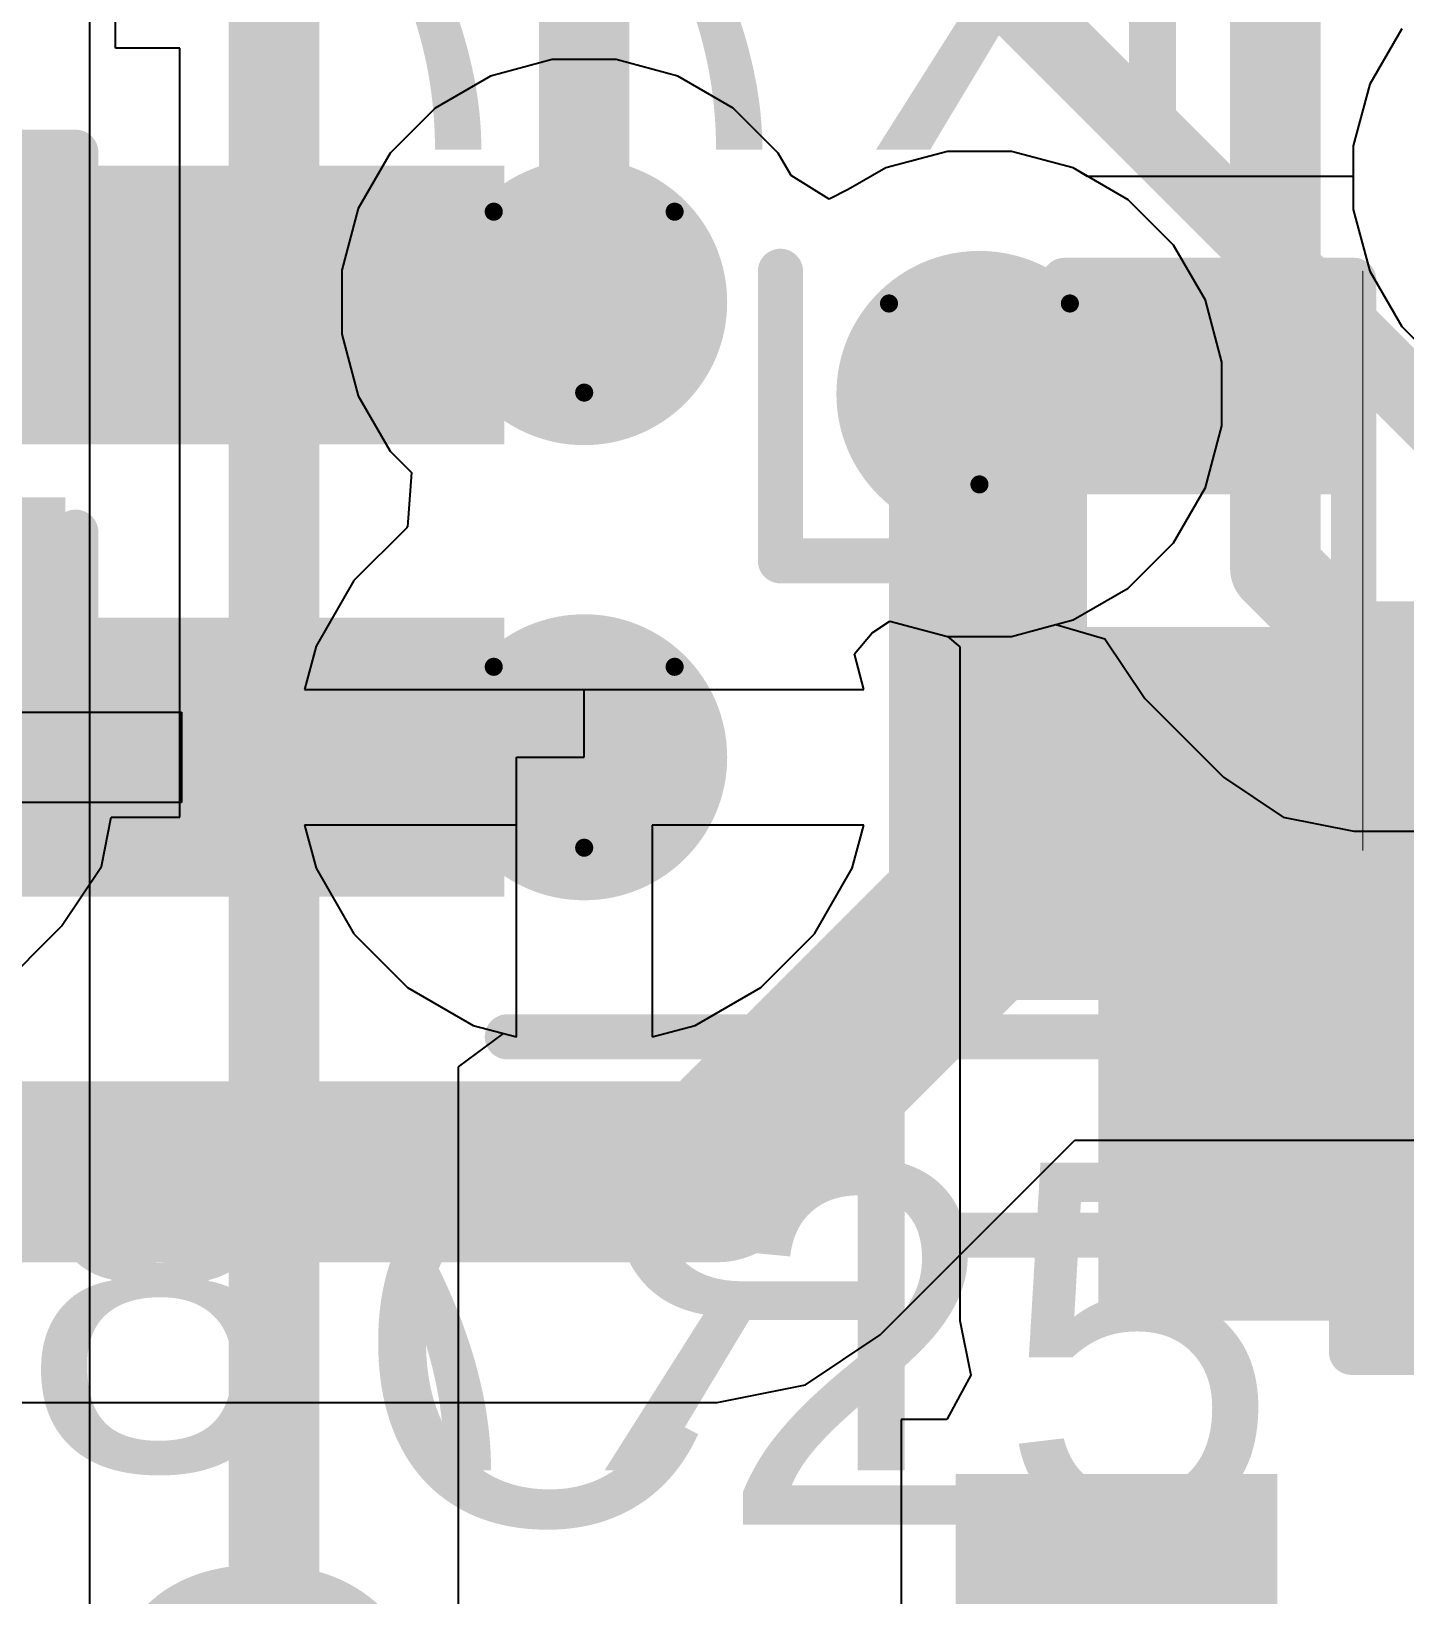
# Model space of a CAD drawing. Header units: inches. Extents: x -21 to 276, y -5 to 220.
# Drawn here: x 67.67 to 71.527, y 70.085 to 74.475 of the extents above; entities that cross this region are included whole.
import ezdxf

# ---------------------------------------------------------------- set-up
doc = ezdxf.new("R2010")
doc.units = ezdxf.units.IN
for name, color, linetype in [('Bottom Layer', 5, 'Continuous'), ('Bottom Overlay', 54, 'Continuous'), ('Bottom Paste', 16, 'Continuous'), ('Bottom Solder', 6, 'Continuous'), ('Drill Drawing', 1, 'Continuous'), ('Ground', 16, 'Continuous'), ('Power + Signal', 76, 'Continuous'), ('Top Layer', 1, 'Continuous'), ('Top Overlay', 2, 'Continuous'), ('Top Paste', 8, 'Continuous'), ('Top Solder', 216, 'Continuous'), ('Via Holes', 16, 'Continuous')]:
    doc.layers.add(name, color=color, linetype=linetype)
doc.styles.add('Arial', font='', dxfattribs={"height": 0.2})
doc.styles.get('Arial').set_extended_font_data('Arial')

# ---------------------------------------------------------------- blocks, each defined once
blk = doc.blocks.new('SOP_8_B_2')
at = {"layer": 'Bottom Layer'}
blk.add_hatch(color=5, dxfattribs=at).paths.add_polyline_path([(2.1, 2.255), (3.4, 2.255), (3.4, 1.555), (2.1, 1.555)])
at = {"layer": 'Bottom Paste'}
blk.add_hatch(color=16, dxfattribs=at).paths.add_polyline_path([(2.1, 2.255), (3.4, 2.255), (3.4, 1.555), (2.1, 1.555)])
at = {"layer": 'Bottom Solder'}
blk.add_hatch(color=6, dxfattribs=at).paths.add_polyline_path([(1.9984, 2.3566), (3.5016, 2.3566), (3.5016, 1.4534), (1.9984, 1.4534)])
blk = doc.blocks.new('SOIC_8__208______62')
at = {"layer": 'Top Layer'}
for points in [[(-4.41, -0.345), (-2.8, -0.345), (-2.8, -0.925), (-4.41, -0.925)], [(-4.41, -1.615), (-2.8, -1.615), (-2.8, -2.195), (-4.41, -2.195)]]:
    blk.add_hatch(color=1, dxfattribs=at).paths.add_polyline_path(points)
at = {"layer": 'Top Paste'}
for points in [[(-4.41, -0.345), (-2.8, -0.345), (-2.8, -0.925), (-4.41, -0.925)], [(-4.41, -1.615), (-2.8, -1.615), (-2.8, -2.195), (-4.41, -2.195)]]:
    blk.add_hatch(color=8, dxfattribs=at).paths.add_polyline_path(points)
at = {"layer": 'Top Solder'}
for points in [[(-4.5116, -0.2434), (-2.6984, -0.2434), (-2.6984, -1.0266), (-4.5116, -1.0266)], [(-4.5116, -1.5134), (-2.6984, -1.5134), (-2.6984, -2.2966), (-4.5116, -2.2966)]]:
    blk.add_hatch(color=216, dxfattribs=at).paths.add_polyline_path(points)
at = {"layer": 'Top Overlay'}
blk.add_lwpolyline([(-2.69, -2.69, 0.127, 0.127, 0), (2.69, -2.69, 0.127, 0.127, 0)], format="xyseb", dxfattribs=at)
blk.add_lwpolyline([(-2.7217, -2.69, 0.0635, 0.0635, 1), (-2.6582, -2.69, 0.0635, 0.0635, 1)], format="xyseb", close=True, dxfattribs=at)
blk = doc.blocks.new('R___0603_B_72')
at = {"layer": 'Bottom Layer'}
for points in [[(-1.143, -0.4445), (-1.143, 0.4445), (-0.381, 0.4445), (-0.381, -0.4445)], [(0.381, -0.4445), (0.381, 0.4445), (1.143, 0.4445), (1.143, -0.4445)]]:
    blk.add_hatch(color=5, dxfattribs=at).paths.add_polyline_path(points)
at = {"layer": 'Bottom Paste'}
for points in [[(-1.143, -0.4445), (-1.143, 0.4445), (-0.381, 0.4445), (-0.381, -0.4445)], [(0.381, -0.4445), (0.381, 0.4445), (1.143, 0.4445), (1.143, -0.4445)]]:
    blk.add_hatch(color=16, dxfattribs=at).paths.add_polyline_path(points)
at = {"layer": 'Bottom Solder'}
for points in [[(-1.2446, -0.5461), (-1.2446, 0.5461), (-0.2794, 0.5461), (-0.2794, -0.5461)], [(0.2794, -0.5461), (0.2794, 0.5461), (1.2446, 0.5461), (1.2446, -0.5461)]]:
    blk.add_hatch(color=6, dxfattribs=at).paths.add_polyline_path(points)
at = {"layer": 'Bottom Overlay'}
for points in [[(1.2192, 0.5334, 0.127, 0.127, 0), (-1.2192, 0.5334, 0.127, 0.127, 0)], [(-1.2192, 0.5334, 0.127, 0.127, 0), (-1.2192, -0.5334, 0.127, 0.127, 0)], [(1.2192, 0.5334, 0.127, 0.127, 0), (1.2192, -0.5334, 0.127, 0.127, 0)], [(1.2192, -0.5334, 0.127, 0.127, 0), (-1.2192, -0.5334, 0.127, 0.127, 0)]]:
    blk.add_lwpolyline(points, format="xyseb", dxfattribs=at)
for points in [[(-1.25095, 0.5334, 0.0635, 0.0635, 1), (-1.18745, 0.5334, 0.0635, 0.0635, 1)], [(-1.25095, 0.5334, 0.0635, 0.0635, 1), (-1.18745, 0.5334, 0.0635, 0.0635, 1)], [(1.18745, 0.5334, 0.0635, 0.0635, 1), (1.25095, 0.5334, 0.0635, 0.0635, 1)], [(1.18745, 0.5334, 0.0635, 0.0635, 1), (1.25095, 0.5334, 0.0635, 0.0635, 1)], [(-1.25095, -0.5334, 0.0635, 0.0635, 1), (-1.18745, -0.5334, 0.0635, 0.0635, 1)], [(-1.25095, -0.5334, 0.0635, 0.0635, 1), (-1.18745, -0.5334, 0.0635, 0.0635, 1)], [(1.18745, -0.5334, 0.0635, 0.0635, 1), (1.25095, -0.5334, 0.0635, 0.0635, 1)], [(1.18745, -0.5334, 0.0635, 0.0635, 1), (1.25095, -0.5334, 0.0635, 0.0635, 1)]]:
    blk.add_lwpolyline(points, format="xyseb", close=True, dxfattribs=at)
blk = doc.blocks.new('R___0402_B_73')
at = {"layer": 'Bottom Layer'}
for points in [[(-0.2413, 0.3175), (-0.2413, -0.3175), (-0.6985, -0.3175), (-0.6985, 0.3175)], [(0.6985, 0.3175), (0.6985, -0.3175), (0.2413, -0.3175), (0.2413, 0.3175)]]:
    blk.add_hatch(color=5, dxfattribs=at).paths.add_polyline_path(points)
at = {"layer": 'Bottom Paste'}
for points in [[(-0.2413, 0.3175), (-0.2413, -0.3175), (-0.6985, -0.3175), (-0.6985, 0.3175)], [(0.6985, 0.3175), (0.6985, -0.3175), (0.2413, -0.3175), (0.2413, 0.3175)]]:
    blk.add_hatch(color=16, dxfattribs=at).paths.add_polyline_path(points)
at = {"layer": 'Bottom Solder'}
for points in [[(-0.1863, 0.3725), (-0.1863, -0.3725), (-0.7535, -0.3725), (-0.7535, 0.3725)], [(0.7535, 0.3725), (0.7535, -0.3725), (0.1863, -0.3725), (0.1863, 0.3725)]]:
    blk.add_hatch(color=6, dxfattribs=at).paths.add_polyline_path(points)
at = {"layer": 'Bottom Overlay'}
for points in [[(0.7874, 0.4064, 0.127, 0.127, 0), (-0.7874, 0.4064, 0.127, 0.127, 0)], [(-0.7874, -0.4064, 0.127, 0.127, 0), (-0.7874, 0.4064, 0.127, 0.127, 0)], [(0.7874, -0.4064, 0.127, 0.127, 0), (0.7874, 0.4064, 0.127, 0.127, 0)], [(0.8128, 0.4318, 0.00323, 0.00323, 0), (-0.8128, 0.4318, 0.00323, 0.00323, 0)], [(0.7874, -0.4064, 0.127, 0.127, 0), (-0.7874, -0.4064, 0.127, 0.127, 0)]]:
    blk.add_lwpolyline(points, format="xyseb", dxfattribs=at)
for points in [[(-0.8191, 0.4064, 0.0635, 0.0635, 1), (-0.7556, 0.4064, 0.0635, 0.0635, 1)], [(-0.8191, 0.4064, 0.0635, 0.0635, 1), (-0.7556, 0.4064, 0.0635, 0.0635, 1)], [(0.7556, 0.4064, 0.0635, 0.0635, 1), (0.8191, 0.4064, 0.0635, 0.0635, 1)], [(0.7556, 0.4064, 0.0635, 0.0635, 1), (0.8191, 0.4064, 0.0635, 0.0635, 1)], [(-0.8136, 0.4318, 0.00161, 0.00161, 1), (-0.812, 0.4318, 0.00161, 0.00161, 1)], [(0.812, 0.4318, 0.00161, 0.00161, 1), (0.8136, 0.4318, 0.00161, 0.00161, 1)], [(-0.8191, -0.4064, 0.0635, 0.0635, 1), (-0.7556, -0.4064, 0.0635, 0.0635, 1)], [(-0.8191, -0.4064, 0.0635, 0.0635, 1), (-0.7556, -0.4064, 0.0635, 0.0635, 1)], [(0.7556, -0.4064, 0.0635, 0.0635, 1), (0.8191, -0.4064, 0.0635, 0.0635, 1)], [(0.7556, -0.4064, 0.0635, 0.0635, 1), (0.8191, -0.4064, 0.0635, 0.0635, 1)]]:
    blk.add_lwpolyline(points, format="xyseb", close=True, dxfattribs=at)
blk = doc.blocks.new('C___0402_B_156')
at = {"layer": 'Bottom Layer'}
for points in [[(-0.2413, 0.3175), (-0.2413, -0.3175), (-0.6985, -0.3175), (-0.6985, 0.3175)], [(0.6985, 0.3175), (0.6985, -0.3175), (0.2413, -0.3175), (0.2413, 0.3175)]]:
    blk.add_hatch(color=5, dxfattribs=at).paths.add_polyline_path(points)
at = {"layer": 'Bottom Paste'}
for points in [[(-0.2413, 0.3175), (-0.2413, -0.3175), (-0.6985, -0.3175), (-0.6985, 0.3175)], [(0.6985, 0.3175), (0.6985, -0.3175), (0.2413, -0.3175), (0.2413, 0.3175)]]:
    blk.add_hatch(color=16, dxfattribs=at).paths.add_polyline_path(points)
at = {"layer": 'Bottom Solder'}
for points in [[(-0.1813, 0.3775), (-0.1813, -0.3775), (-0.7585, -0.3775), (-0.7585, 0.3775)], [(0.7585, 0.3775), (0.7585, -0.3775), (0.1813, -0.3775), (0.1813, 0.3775)]]:
    blk.add_hatch(color=6, dxfattribs=at).paths.add_polyline_path(points)
at = {"layer": 'Bottom Overlay'}
for points in [[(-0.2794, 0.4064, 0.127, 0.127, 0), (-0.7874, 0.4064, 0.127, 0.127, 0)], [(-0.7874, -0.4064, 0.127, 0.127, 0), (-0.7874, 0.4064, 0.127, 0.127, 0)], [(0.7874, 0.4064, 0.127, 0.127, 0), (0.2794, 0.4064, 0.127, 0.127, 0)], [(0.7874, -0.4064, 0.127, 0.127, 0), (0.7874, 0.4064, 0.127, 0.127, 0)], [(-0.2794, -0.4064, 0.127, 0.127, 0), (-0.7874, -0.4064, 0.127, 0.127, 0)], [(0.7874, -0.4064, 0.127, 0.127, 0), (0.2794, -0.4064, 0.127, 0.127, 0)]]:
    blk.add_lwpolyline(points, format="xyseb", dxfattribs=at)
for points in [[(-0.8191, 0.4064, 0.0635, 0.0635, 1), (-0.7556, 0.4064, 0.0635, 0.0635, 1)], [(-0.8191, 0.4064, 0.0635, 0.0635, 1), (-0.7556, 0.4064, 0.0635, 0.0635, 1)], [(-0.3111, 0.4064, 0.0635, 0.0635, 1), (-0.2477, 0.4064, 0.0635, 0.0635, 1)], [(0.2477, 0.4064, 0.0635, 0.0635, 1), (0.3111, 0.4064, 0.0635, 0.0635, 1)], [(0.7556, 0.4064, 0.0635, 0.0635, 1), (0.8191, 0.4064, 0.0635, 0.0635, 1)], [(0.7556, 0.4064, 0.0635, 0.0635, 1), (0.8191, 0.4064, 0.0635, 0.0635, 1)], [(-0.8191, -0.4064, 0.0635, 0.0635, 1), (-0.7556, -0.4064, 0.0635, 0.0635, 1)], [(-0.8191, -0.4064, 0.0635, 0.0635, 1), (-0.7556, -0.4064, 0.0635, 0.0635, 1)], [(-0.3111, -0.4064, 0.0635, 0.0635, 1), (-0.2477, -0.4064, 0.0635, 0.0635, 1)], [(0.2477, -0.4064, 0.0635, 0.0635, 1), (0.3111, -0.4064, 0.0635, 0.0635, 1)], [(0.7556, -0.4064, 0.0635, 0.0635, 1), (0.8191, -0.4064, 0.0635, 0.0635, 1)], [(0.7556, -0.4064, 0.0635, 0.0635, 1), (0.8191, -0.4064, 0.0635, 0.0635, 1)]]:
    blk.add_lwpolyline(points, format="xyseb", close=True, dxfattribs=at)

msp = doc.modelspace()

# ---------------------------------------------------------------- hatches: boundary and pattern name
at = {"layer": 'Bottom Layer'}
h = msp.add_hatch(color=5, dxfattribs=at)
edge = h.paths.add_edge_path()
edge.add_arc((69.2226, 73.7146), 0.3, 0, 360)
h = msp.add_hatch(color=5, dxfattribs=at)
edge = h.paths.add_edge_path()
edge.add_arc((70.3326, 73.4568), 0.3, 0, 360)
msp.add_hatch(color=5, dxfattribs=at).paths.add_polyline_path([(70.6664, 70.8547), (72.3809, 70.8547), (72.3809, 72.747), (70.6664, 72.747)])
h = msp.add_hatch(color=5, dxfattribs=at)
edge = h.paths.add_edge_path()
edge.add_arc((69.2226, 72.4366), 0.3, 0, 360)
at = {"layer": 'Bottom Solder'}
h = msp.add_hatch(color=6, dxfattribs=at)
edge = h.paths.add_edge_path()
edge.add_arc((69.2226, 73.7146), 0.4016, 0, 360)
h = msp.add_hatch(color=6, dxfattribs=at)
edge = h.paths.add_edge_path()
edge.add_arc((70.3326, 73.4568), 0.4016, 0, 360)
h = msp.add_hatch(color=6, dxfattribs=at)
edge = h.paths.add_edge_path()
edge.add_arc((69.2226, 72.4366), 0.4016, 0, 360)
at = {"layer": 'Ground'}
h = msp.add_hatch(color=16, dxfattribs=at)
edge = h.paths.add_edge_path()
edge.add_arc((69.2226, 73.7146), 0.3, 0, 360)
h = msp.add_hatch(color=16, dxfattribs=at)
edge = h.paths.add_edge_path()
edge.add_arc((70.3326, 73.4568), 0.3, 0, 360)
h = msp.add_hatch(color=16, dxfattribs=at)
edge = h.paths.add_edge_path()
edge.add_arc((69.2226, 72.4366), 0.3, 0, 360)
at = {"layer": 'Power + Signal'}
h = msp.add_hatch(color=76, dxfattribs=at)
edge = h.paths.add_edge_path()
edge.add_arc((69.2226, 73.7146), 0.3, 0, 360)
h = msp.add_hatch(color=76, dxfattribs=at)
edge = h.paths.add_edge_path()
edge.add_arc((70.3326, 73.4568), 0.3, 0, 360)
h = msp.add_hatch(color=76, dxfattribs=at)
edge = h.paths.add_edge_path()
edge.add_arc((69.2226, 72.4366), 0.3, 0, 360)
at = {"layer": 'Top Layer'}
h = msp.add_hatch(color=1, dxfattribs=at)
edge = h.paths.add_edge_path()
edge.add_arc((69.2226, 73.7146), 0.3, 0, 360)
h = msp.add_hatch(color=1, dxfattribs=at)
edge = h.paths.add_edge_path()
edge.add_arc((70.3326, 73.4568), 0.3, 0, 360)
h = msp.add_hatch(color=1, dxfattribs=at)
edge = h.paths.add_edge_path()
edge.add_arc((69.2226, 72.4366), 0.3, 0, 360)
at = {"layer": 'Top Solder'}
h = msp.add_hatch(color=216, dxfattribs=at)
edge = h.paths.add_edge_path()
edge.add_arc((69.2226, 73.7146), 0.4016, 0, 360)
h = msp.add_hatch(color=216, dxfattribs=at)
edge = h.paths.add_edge_path()
edge.add_arc((70.3326, 73.4568), 0.4016, 0, 360)
h = msp.add_hatch(color=216, dxfattribs=at)
edge = h.paths.add_edge_path()
edge.add_arc((69.2226, 72.4366), 0.4016, 0, 360)
at = {"layer": 'Via Holes'}
h = msp.add_hatch(color=7, dxfattribs=at)
edge = h.paths.add_edge_path()
edge.add_arc((69.2226, 73.7146), 0.15, 0, 360)
h = msp.add_hatch(color=7, dxfattribs=at)
edge = h.paths.add_edge_path()
edge.add_arc((70.3326, 73.4568), 0.15, 0, 360)
h = msp.add_hatch(color=7, dxfattribs=at)
edge = h.paths.add_edge_path()
edge.add_arc((69.2226, 72.4366), 0.15, 0, 360)

# ---------------------------------------------------------------- linework, layer by layer
at = {"layer": 'Bottom Layer'}
for p, q in [((67.9063, 74.4275), (67.9063, 74.8147)), ((71.5184, 74.4823), (71.4288, 74.327)), ((68.0869, 74.4275), (67.9063, 74.4275)), ((68.0869, 73.2083), (68.0869, 74.4275)), ((69.1329, 74.3956), (68.9597, 74.3492)), ((69.3122, 74.3956), (69.1329, 74.3956)), ((69.4854, 74.3492), (69.3122, 74.3956)), ((68.9597, 74.3492), (68.8044, 74.2596)), ((69.6407, 74.2596), (69.4854, 74.3492)), ((71.4288, 74.327), (71.3824, 74.1538)), ((68.8044, 74.2596), (68.6776, 74.1328)), ((69.7675, 74.1328), (69.6407, 74.2596)), ((71.3824, 74.1538), (71.3824, 74.0678)), ((68.6776, 74.1328), (68.588, 73.9775)), ((69.8035, 74.0704), (69.7675, 74.1328)), ((70.2429, 74.1378), (70.0697, 74.0914)), ((70.4223, 74.1378), (70.2429, 74.1378)), ((70.5955, 74.0914), (70.4223, 74.1378)), ((69.9108, 74.004), (69.8035, 74.0704)), ((70.0697, 74.0914), (69.9643, 74.0305)), ((70.6363, 74.0678), (70.5955, 74.0914)), ((71.3824, 74.0678), (70.6363, 74.0678)), ((69.9643, 74.0305), (69.9108, 74.004)), ((68.588, 73.9775), (68.5416, 73.8043)), ((68.5416, 73.8043), (68.5416, 73.625)), ((68.5416, 73.625), (68.588, 73.4518)), ((68.588, 73.4518), (68.6776, 73.2965)), ((68.6776, 73.2965), (68.7377, 73.2364)), ((68.7377, 73.2364), (68.7265, 73.0834)), ((68.0869, 72.2685), (68.0869, 73.2083)), ((68.7244, 73.0812), (68.576, 72.9328)), ((68.7265, 73.0834), (68.7244, 73.0812)), ((68.576, 72.9328), (68.4696, 72.7485)), ((70.0312, 72.7856), (70.0814, 72.8191)), ((70.0814, 72.8191), (70.2429, 72.7758)), ((68.4696, 72.7485), (68.4371, 72.6271)), ((69.9814, 72.7266), (70.0312, 72.7856)), ((70.2429, 72.7758), (70.2779, 72.747)), ((70.2779, 72.747), (70.2779, 70.8547)), ((70.008, 72.6271), (69.9814, 72.7266)), ((68.4371, 72.6271), (70.008, 72.6271)), ((67.8669, 72.13), (67.8944, 72.2685)), ((67.8944, 72.2685), (68.0869, 72.2685)), ((69.0321, 72.2461), (68.4371, 72.2461)), ((68.4371, 72.2461), (68.4696, 72.1248)), ((69.0321, 71.6512), (69.0321, 72.2461)), ((70.008, 72.2461), (69.4131, 72.2461)), ((69.4131, 72.2461), (69.4131, 71.6512)), ((69.9755, 72.1248), (70.008, 72.2461)), ((67.7546, 71.962), (67.8669, 72.13)), ((68.4696, 72.1248), (68.576, 71.9405)), ((69.8691, 71.9405), (69.9755, 72.1248)), ((67.5044, 71.7118), (67.7546, 71.962)), ((67.7546, 71.962), (67.7546, 71.962)), ((68.576, 71.9405), (68.7264, 71.7901)), ((69.7187, 71.7901), (69.8691, 71.9405)), ((68.7264, 71.7901), (68.9107, 71.6837)), ((69.5344, 71.6837), (69.7187, 71.7901)), ((68.9107, 71.6837), (69.0321, 71.6512)), ((69.4131, 71.6512), (69.5344, 71.6837)), ((70.2779, 70.8547), (70.3075, 70.7061)), ((70.3091, 70.7036), (70.2412, 70.5766)), ((70.3075, 70.7061), (70.3091, 70.7036)), ((70.2412, 70.5766), (70.1132, 70.5766)), ((70.1132, 70.5766), (70.1132, 69.7996))]:
    msp.add_line(p, q, dxfattribs=at)
for points in [[(70.3326, 73.4568, 0.381, 0.381, 0), (70.3333, 73.4575, 0.381, 0.381, 0)], [(70.3333, 73.4575, 0.381, 0.381, 0), (70.9768, 73.4575, 0.381, 0.381, 0)], [(70.9768, 73.4575, 0.381, 0.381, 0), (70.9775, 73.4582, 0.381, 0.381, 0)]]:
    msp.add_lwpolyline(points, format="xyseb", dxfattribs=at)
for points in [[(70.2373, 73.4568, 0.1905, 0.1905, 1), (70.4278, 73.4568, 0.1905, 0.1905, 1)], [(70.2381, 73.4575, 0.1905, 0.1905, 1), (70.4286, 73.4575, 0.1905, 0.1905, 1)], [(70.2381, 73.4575, 0.1905, 0.1905, 1), (70.4286, 73.4575, 0.1905, 0.1905, 1)], [(70.8816, 73.4575, 0.1905, 0.1905, 1), (71.0721, 73.4575, 0.1905, 0.1905, 1)], [(70.8816, 73.4575, 0.1905, 0.1905, 1), (71.0721, 73.4575, 0.1905, 0.1905, 1)], [(70.8823, 73.4582, 0.1905, 0.1905, 1), (71.0728, 73.4582, 0.1905, 0.1905, 1)]]:
    msp.add_lwpolyline(points, format="xyseb", close=True, dxfattribs=at)
at = {"layer": 'Bottom Overlay'}
for points in [[(69.7738, 72.9883, 0.127, 0.127, 0), (69.7738, 73.8011, 0.127, 0.127, 0)], [(69.7738, 72.9883, 0.127, 0.127, 0), (70.5711, 72.9883, 0.127, 0.127, 0)], [(70.26, 71.0946, 0.127, 0.127, 0), (71.3776, 71.0946, 0.127, 0.127, 0)]]:
    msp.add_lwpolyline(points, format="xyseb", dxfattribs=at)
for points in [[(69.7421, 73.8011, 0.0635, 0.0635, 1), (69.8055, 73.8011, 0.0635, 0.0635, 1)], [(69.7421, 72.9883, 0.0635, 0.0635, 1), (69.8055, 72.9883, 0.0635, 0.0635, 1)], [(69.7421, 72.9883, 0.0635, 0.0635, 1), (69.8055, 72.9883, 0.0635, 0.0635, 1)], [(70.5394, 72.9883, 0.0635, 0.0635, 1), (70.6029, 72.9883, 0.0635, 0.0635, 1)], [(70.2282, 71.0946, 0.0635, 0.0635, 1), (70.2917, 71.0946, 0.0635, 0.0635, 1)], [(71.3458, 71.0946, 0.0635, 0.0635, 1), (71.4093, 71.0946, 0.0635, 0.0635, 1)]]:
    msp.add_lwpolyline(points, format="xyseb", close=True, dxfattribs=at)
at = {"layer": 'Drill Drawing'}
for points in [[(68.9686, 73.9686, 0.0508, 0.0508, 0), (69.4766, 73.9686, 0.0508, 0.0508, 0)], [(68.9686, 73.9686, 0.0508, 0.0508, 0), (69.2226, 73.4606, 0.0508, 0.0508, 0)], [(69.2226, 73.4606, 0.0508, 0.0508, 0), (69.4766, 73.9686, 0.0508, 0.0508, 0)], [(70.0786, 73.7108, 0.0508, 0.0508, 0), (70.5866, 73.7108, 0.0508, 0.0508, 0)], [(70.0786, 73.7108, 0.0508, 0.0508, 0), (70.3326, 73.2028, 0.0508, 0.0508, 0)], [(70.3326, 73.2028, 0.0508, 0.0508, 0), (70.5866, 73.7108, 0.0508, 0.0508, 0)], [(68.9686, 72.6906, 0.0508, 0.0508, 0), (69.4766, 72.6906, 0.0508, 0.0508, 0)], [(68.9686, 72.6906, 0.0508, 0.0508, 0), (69.2226, 72.1826, 0.0508, 0.0508, 0)], [(69.2226, 72.1826, 0.0508, 0.0508, 0), (69.4766, 72.6906, 0.0508, 0.0508, 0)]]:
    msp.add_lwpolyline(points, format="xyseb", dxfattribs=at)
for points in [[(68.9559, 73.9686, 0.0254, 0.0254, 1), (68.9813, 73.9686, 0.0254, 0.0254, 1)], [(68.9559, 73.9686, 0.0254, 0.0254, 1), (68.9813, 73.9686, 0.0254, 0.0254, 1)], [(69.4639, 73.9686, 0.0254, 0.0254, 1), (69.4893, 73.9686, 0.0254, 0.0254, 1)], [(69.4639, 73.9686, 0.0254, 0.0254, 1), (69.4893, 73.9686, 0.0254, 0.0254, 1)], [(70.0659, 73.7108, 0.0254, 0.0254, 1), (70.0913, 73.7108, 0.0254, 0.0254, 1)], [(70.0659, 73.7108, 0.0254, 0.0254, 1), (70.0913, 73.7108, 0.0254, 0.0254, 1)], [(70.5739, 73.7108, 0.0254, 0.0254, 1), (70.5993, 73.7108, 0.0254, 0.0254, 1)], [(70.5739, 73.7108, 0.0254, 0.0254, 1), (70.5993, 73.7108, 0.0254, 0.0254, 1)], [(69.2099, 73.4606, 0.0254, 0.0254, 1), (69.2353, 73.4606, 0.0254, 0.0254, 1)], [(69.2099, 73.4606, 0.0254, 0.0254, 1), (69.2353, 73.4606, 0.0254, 0.0254, 1)], [(70.3199, 73.2028, 0.0254, 0.0254, 1), (70.3453, 73.2028, 0.0254, 0.0254, 1)], [(70.3199, 73.2028, 0.0254, 0.0254, 1), (70.3453, 73.2028, 0.0254, 0.0254, 1)], [(68.9559, 72.6906, 0.0254, 0.0254, 1), (68.9813, 72.6906, 0.0254, 0.0254, 1)], [(68.9559, 72.6906, 0.0254, 0.0254, 1), (68.9813, 72.6906, 0.0254, 0.0254, 1)], [(69.4639, 72.6906, 0.0254, 0.0254, 1), (69.4893, 72.6906, 0.0254, 0.0254, 1)], [(69.4639, 72.6906, 0.0254, 0.0254, 1), (69.4893, 72.6906, 0.0254, 0.0254, 1)], [(69.2099, 72.1826, 0.0254, 0.0254, 1), (69.2353, 72.1826, 0.0254, 0.0254, 1)], [(69.2099, 72.1826, 0.0254, 0.0254, 1), (69.2353, 72.1826, 0.0254, 0.0254, 1)]]:
    msp.add_lwpolyline(points, format="xyseb", close=True, dxfattribs=at)
at = {"layer": 'Ground'}
for p, q in [((71.5184, 74.4823), (71.4288, 74.327)), ((69.1329, 74.3956), (68.9597, 74.3492)), ((69.3122, 74.3956), (69.1329, 74.3956)), ((69.4854, 74.3492), (69.3122, 74.3956)), ((68.9597, 74.3492), (68.8044, 74.2596)), ((69.6407, 74.2596), (69.4854, 74.3492)), ((71.4288, 74.327), (71.3824, 74.1538)), ((68.8044, 74.2596), (68.6776, 74.1328)), ((69.7675, 74.1328), (69.6407, 74.2596)), ((71.3824, 74.1538), (71.3824, 73.9745)), ((68.6776, 74.1328), (68.588, 73.9775)), ((69.8035, 74.0704), (69.7675, 74.1328)), ((70.2429, 74.1378), (70.0697, 74.0914)), ((70.4223, 74.1378), (70.2429, 74.1378)), ((70.5955, 74.0914), (70.4223, 74.1378)), ((69.9108, 74.004), (69.8035, 74.0704)), ((70.0697, 74.0914), (69.9643, 74.0305)), ((70.7507, 74.0017), (70.5955, 74.0914)), ((69.9643, 74.0305), (69.9108, 74.004)), ((68.588, 73.9775), (68.5416, 73.8043)), ((70.8775, 73.8749), (70.7507, 74.0017)), ((71.3824, 73.9745), (71.4288, 73.8013)), ((70.9672, 73.7197), (70.8775, 73.8749)), ((68.5416, 73.8043), (68.5416, 73.625)), ((71.4288, 73.8013), (71.5184, 73.646)), ((71.0136, 73.5465), (70.9672, 73.7197)), ((68.5416, 73.625), (68.588, 73.4518)), ((71.5184, 73.646), (71.6452, 73.5192)), ((71.0136, 73.3671), (71.0136, 73.5465)), ((68.588, 73.4518), (68.6776, 73.2965)), ((70.9672, 73.1939), (71.0136, 73.3671)), ((68.6776, 73.2965), (68.7377, 73.2364)), ((68.7377, 73.2364), (68.7265, 73.0834)), ((70.8775, 73.0387), (70.9672, 73.1939)), ((68.7244, 73.0812), (68.576, 72.9328)), ((68.7265, 73.0834), (68.7244, 73.0812)), ((70.7507, 72.9119), (70.8775, 73.0387)), ((68.576, 72.9328), (68.4696, 72.7485)), ((70.5955, 72.8222), (70.7507, 72.9119)), ((70.0312, 72.7856), (70.0814, 72.8191)), ((70.0814, 72.8191), (70.2429, 72.7758)), ((70.4223, 72.7758), (70.5955, 72.8222)), ((68.4696, 72.7485), (68.4371, 72.6271)), ((69.9814, 72.7266), (70.0312, 72.7856)), ((70.2429, 72.7758), (70.4223, 72.7758)), ((70.008, 72.6271), (69.9814, 72.7266)), ((68.4371, 72.6271), (70.008, 72.6271)), ((69.0321, 72.2461), (68.4371, 72.2461)), ((68.4371, 72.2461), (68.4696, 72.1248)), ((69.0321, 71.6512), (69.0321, 72.2461)), ((70.008, 72.2461), (69.4131, 72.2461)), ((69.4131, 72.2461), (69.4131, 71.6512)), ((69.9755, 72.1248), (70.008, 72.2461)), ((68.4696, 72.1248), (68.576, 71.9405)), ((69.8691, 71.9405), (69.9755, 72.1248)), ((68.576, 71.9405), (68.7264, 71.7901)), ((69.7187, 71.7901), (69.8691, 71.9405)), ((68.7264, 71.7901), (68.9107, 71.6837)), ((69.5344, 71.6837), (69.7187, 71.7901)), ((68.9107, 71.6837), (69.0321, 71.6512)), ((69.4131, 71.6512), (69.5344, 71.6837))]:
    msp.add_line(p, q, dxfattribs=at)
at = {"layer": 'Power + Signal'}
for p, q in [((67.8334, 77.4877), (67.8334, 67.7277)), ((70.0312, 72.7856), (70.0814, 72.8191)), ((70.0814, 72.8191), (70.2429, 72.7758)), ((70.4223, 72.7758), (70.5475, 72.8094)), ((70.5475, 72.8094), (70.685, 72.7692)), ((69.9814, 72.7266), (70.0312, 72.7856)), ((70.2429, 72.7758), (70.4223, 72.7758)), ((70.685, 72.7692), (70.7973, 72.6012)), ((70.008, 72.6271), (69.9814, 72.7266)), ((69.2226, 72.4366), (69.2226, 72.6271)), ((69.2226, 72.6271), (70.008, 72.6271)), ((70.7973, 72.6012), (71.0177, 72.3808)), ((69.0321, 71.6512), (69.0321, 72.4366)), ((69.0321, 72.4366), (69.2226, 72.4366)), ((71.0177, 72.3808), (71.1857, 72.2685)), ((71.1857, 72.2685), (71.3839, 72.2291)), ((70.008, 72.2461), (69.4131, 72.2461)), ((69.4131, 72.2461), (69.4131, 71.6512)), ((69.9755, 72.1248), (70.008, 72.2461)), ((71.3839, 72.2291), (76.5549, 72.2291)), ((69.8691, 71.9405), (69.9755, 72.1248)), ((69.7187, 71.7901), (69.8691, 71.9405)), ((69.5344, 71.6837), (69.7187, 71.7901)), ((68.8694, 71.5675), (68.9964, 71.6608)), ((68.9964, 71.6608), (69.0321, 71.6512)), ((69.4131, 71.6512), (69.5344, 71.6837)), ((68.8694, 67.5132), (68.8694, 71.5675))]:
    msp.add_line(p, q, dxfattribs=at)
for points in [[(68.3514, 67.5132, 0.254, 0.254, 0), (68.3514, 77.4877, 0.254, 0.254, 0)], [(69.2226, 73.7146, 0.254, 0.254, 0), (69.2226, 74.6113, 0.254, 0.254, 0)], [(71.1635, 72.9674, 0.254, 0.254, 0), (71.1635, 74.6113, 0.254, 0.254, 0)], [(71.1635, 72.9674, 0.254, 0.254, 0), (71.3839, 72.747, 0.254, 0.254, 0)], [(71.3839, 72.747, 0.254, 0.254, 0), (76.5549, 72.747, 0.254, 0.254, 0)]]:
    msp.add_lwpolyline(points, format="xyseb", dxfattribs=at)
for points in [[(69.1591, 73.7146, 0.127, 0.127, 1), (69.2861, 73.7146, 0.127, 0.127, 1)], [(71.1, 72.9674, 0.127, 0.127, 1), (71.227, 72.9674, 0.127, 0.127, 1)], [(71.1, 72.9674, 0.127, 0.127, 1), (71.227, 72.9674, 0.127, 0.127, 1)], [(71.3204, 72.747, 0.127, 0.127, 1), (71.4474, 72.747, 0.127, 0.127, 1)], [(71.3204, 72.747, 0.127, 0.127, 1), (71.4474, 72.747, 0.127, 0.127, 1)]]:
    msp.add_lwpolyline(points, format="xyseb", close=True, dxfattribs=at)
at = {"layer": 'Top Layer'}
for p, q in [((67.0329, 72.5636), (68.0919, 72.5636)), ((68.0919, 72.5636), (68.0919, 72.3096)), ((68.0919, 72.3096), (67.0329, 72.3096)), ((70.0538, 70.8146), (70.6008, 71.3616)), ((70.6008, 71.3616), (71.6361, 71.3616)), ((69.8438, 70.6742), (70.0538, 70.8146)), ((69.596, 70.625), (69.8438, 70.6742)), ((67.2049, 70.625), (69.596, 70.625))]:
    msp.add_line(p, q, dxfattribs=at)
for points in [[(70.018, 74.9766, 0.2032, 0.2032, 0), (71.9163, 73.0783, 0.2032, 0.2032, 0)], [(68.0999, 73.7146, 0.381, 0.381, 0), (69.2226, 73.7146, 0.381, 0.381, 0)], [(68.0919, 73.7066, 0.127, 0.127, 0), (68.0999, 73.7146, 0.127, 0.127, 0)], [(70.3326, 72.009, 0.508, 0.508, 0), (70.3326, 73.4568, 0.508, 0.508, 0)], [(68.0919, 72.4366, 0.508, 0.508, 0), (69.2226, 72.4366, 0.508, 0.508, 0)], [(69.596, 71.2724, 0.508, 0.508, 0), (70.3326, 72.009, 0.508, 0.508, 0)], [(70.3326, 72.009, 0.508, 0.508, 0), (72.7012, 72.009, 0.508, 0.508, 0)], [(66.4754, 71.2724, 0.508, 0.508, 0), (69.596, 71.2724, 0.508, 0.508, 0)]]:
    msp.add_lwpolyline(points, format="xyseb", dxfattribs=at)
for points in [[(68.0047, 73.7146, 0.1905, 0.1905, 1), (68.1952, 73.7146, 0.1905, 0.1905, 1)], [(69.1273, 73.7146, 0.1905, 0.1905, 1), (69.3178, 73.7146, 0.1905, 0.1905, 1)], [(68.0602, 73.7066, 0.0635, 0.0635, 1), (68.1237, 73.7066, 0.0635, 0.0635, 1)], [(68.0682, 73.7146, 0.0635, 0.0635, 1), (68.1317, 73.7146, 0.0635, 0.0635, 1)], [(70.2056, 73.4568, 0.254, 0.254, 1), (70.4596, 73.4568, 0.254, 0.254, 1)], [(67.9649, 72.4366, 0.254, 0.254, 1), (68.2189, 72.4366, 0.254, 0.254, 1)], [(69.0956, 72.4366, 0.254, 0.254, 1), (69.3496, 72.4366, 0.254, 0.254, 1)], [(70.2056, 72.009, 0.254, 0.254, 1), (70.4596, 72.009, 0.254, 0.254, 1)], [(70.2056, 72.009, 0.254, 0.254, 1), (70.4596, 72.009, 0.254, 0.254, 1)], [(70.2056, 72.009, 0.254, 0.254, 1), (70.4596, 72.009, 0.254, 0.254, 1)], [(69.469, 71.2724, 0.254, 0.254, 1), (69.723, 71.2724, 0.254, 0.254, 1)], [(69.469, 71.2724, 0.254, 0.254, 1), (69.723, 71.2724, 0.254, 0.254, 1)]]:
    msp.add_lwpolyline(points, format="xyseb", close=True, dxfattribs=at)

# ---------------------------------------------------------------- block references
msp.add_blockref('SOIC_8__208______62', (71.6969, 74.3416))
for name, p, rotation in [('C___0402_B_156', (67.3884, 73.348), 270), ('R___0402_B_73', (70.9775, 72.9883), 270), ('R___0603_B_72', (72.5968, 71.2992), 180), ('SOP_8_B_2', (72.6222, 66.9226), 90)]:
    msp.add_blockref(name, p, dxfattribs=dict(rotation=rotation))

# ---------------------------------------------------------------- texts
at = {"layer": 'Bottom Overlay', "style": 'Arial', "text_generation_flag": 2}
for s, p in [('R77', (71.001, 74.1428)), ('R78', (70.239, 70.4344)), ('C42', (68.8674, 69.139))]:
    msp.add_text(s, height=1.016, dxfattribs=at).set_placement(p)
at = {"layer": 'Top Overlay', "style": 'Arial'}
msp.add_text('C25', height=1.016, dxfattribs=at).set_placement((68.572, 70.282))

doc.saveas('drawing.dxf')
